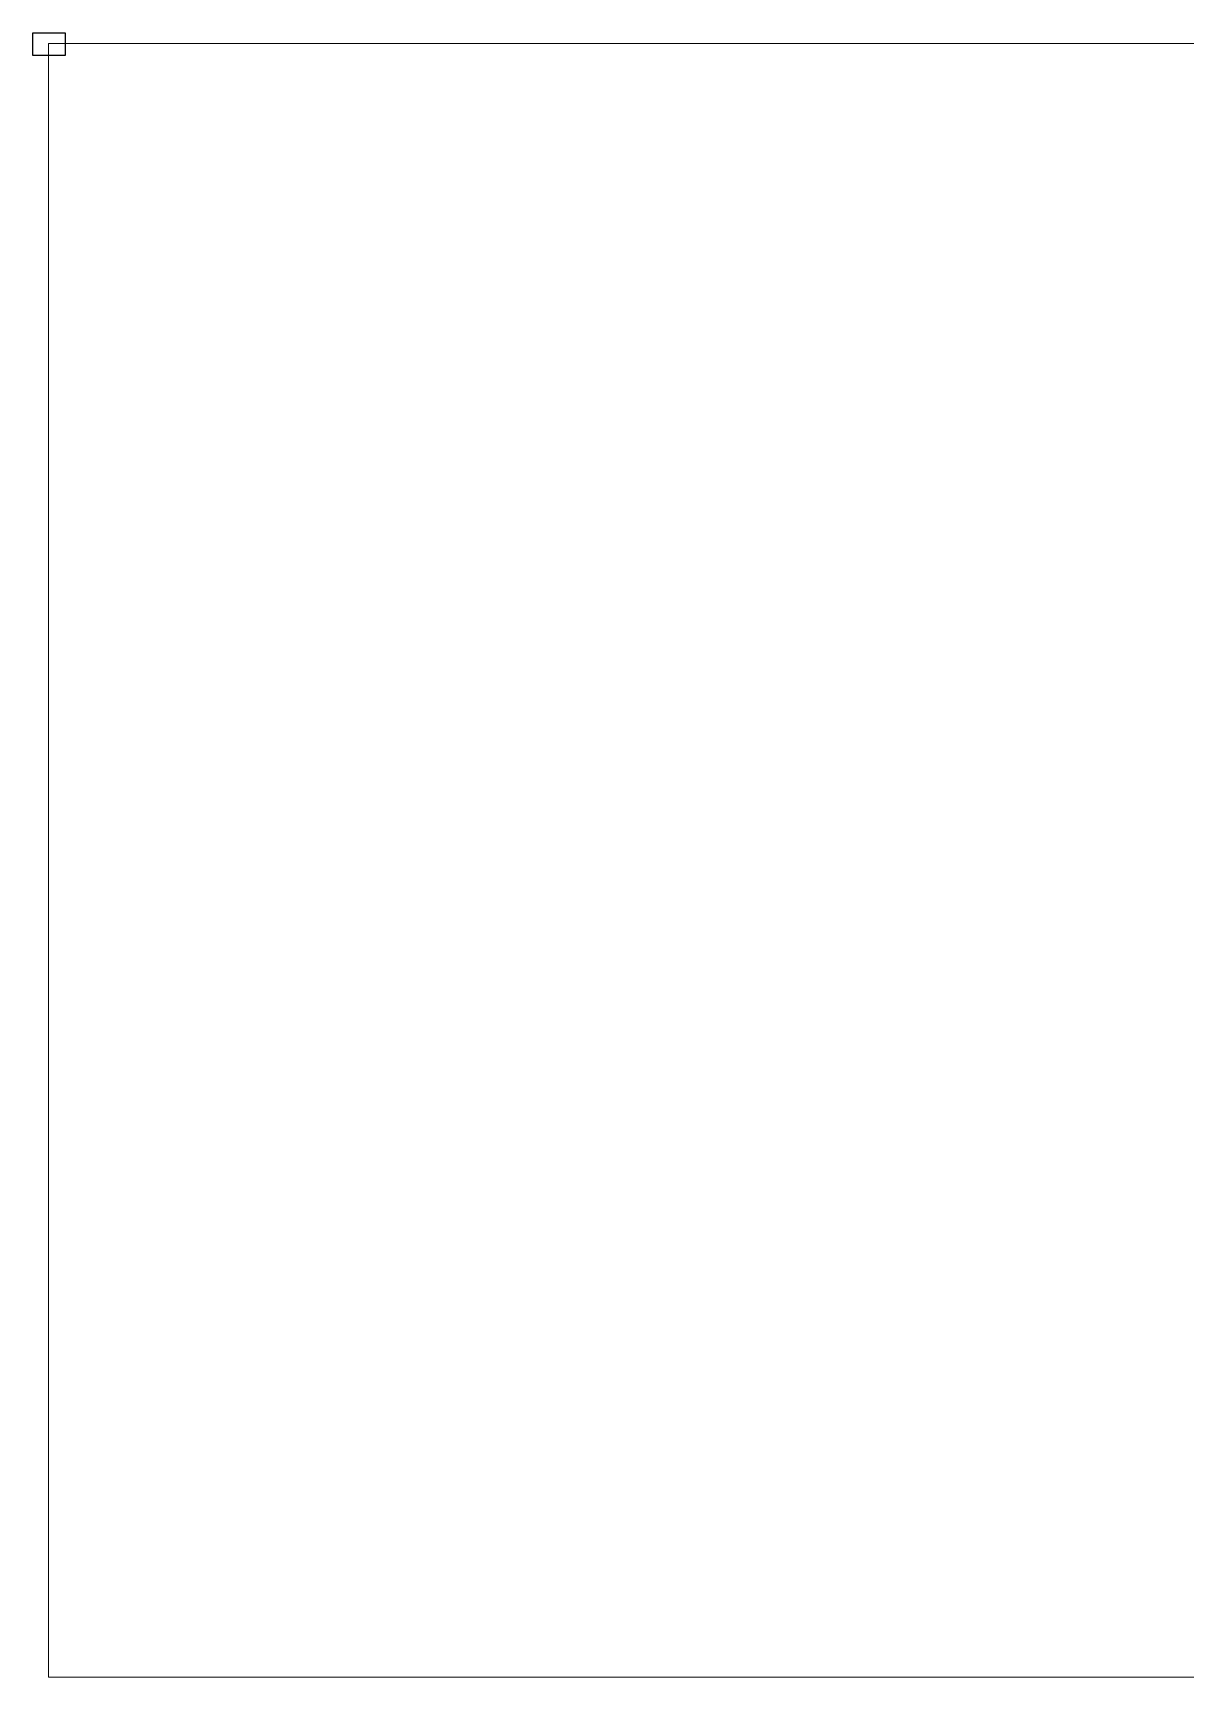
# Model space of a CAD drawing. Header units: centimetres. Extents: x -12.1 to 11.9, y -8.3 to 8.4.
# Drawn here: x -12.06 to -0.3, y -8.33 to 8.44 of the extents above; entities that cross this region are included whole.
import ezdxf

# ---------------------------------------------------------------- set-up
doc = ezdxf.new("R2010")
doc.units = ezdxf.units.CM
doc.header["$MEASUREMENT"] = 0
doc.header["$XCLIPFRAME"] = 0
doc.layers.add('Layer 1', color=7, linetype='Continuous')
picture_1 = doc.add_image_def('image1.jpg', size_in_pixel=(1713, 1200))
picture_2 = doc.add_image_def('image2.jpg', size_in_pixel=(1713, 1200))

msp = doc.modelspace()

# ---------------------------------------------------------------- linework, layer by layer
at = {"layer": 'Layer 1', "lineweight": 13}
for points in [[(-11.89769, 8.33425), (-11.89769, 8.33425), (-11.89769, -8.3345), (-11.89769, -8.3345), (-11.89769, -8.3345), (-11.89769, -8.3345), (11.89745, -8.3345), (11.89745, -8.3345), (11.89745, -8.3345), (11.89745, -8.3345), (11.89745, 8.33425), (11.89745, 8.33425), (11.89745, 8.33425), (11.89745, 8.33425), (-11.89769, 8.33425), (-11.89769, 8.33425)], [(-11.8973, 8.33455), (-11.8973, 8.33455), (-11.8973, -8.3342), (-11.8973, -8.3342), (-11.8973, -8.3342), (-11.8973, -8.3342), (11.89784, -8.3342), (11.89784, -8.3342), (11.89784, -8.3342), (11.89784, -8.3342), (11.89784, 8.33455), (11.89784, 8.33455), (11.89784, 8.33455), (11.89784, 8.33455), (-11.8973, 8.33455), (-11.8973, 8.33455)]]:
    msp.add_open_spline(points, degree=3, knots=[0, 0, 0, 0, 0.2, 0.2, 0.2, 0.2, 0.4, 0.4, 0.4, 0.4, 0.6, 0.6, 0.6, 0.6, 1, 1, 1, 1], dxfattribs=at)

# ---------------------------------------------------------------- pictures from other files: only their frames are drawn
at = {"layer": 'Layer 1'}
image = msp.add_image(picture_2, insert=(-11.89769, -8.3345), size_in_units=(23.79167, 16.66667), dxfattribs=at)
image.set_boundary_path([(-11.8977, -8.3345), (11.8974, 8.3342)])
image.dxf.flags = 3
at = {"layer": 'Layer 1', "color": 0}
image = msp.add_image(picture_1, insert=(-11.8973, -8.3342), size_in_units=(23.79167, 16.66667), dxfattribs=at)
image.set_boundary_path([(-11.8973, -8.3342), (11.8978, 8.3346)])
image.dxf.flags = 3

doc.saveas('drawing.dxf')
